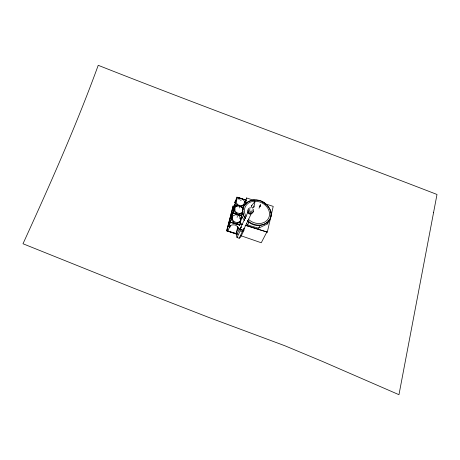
<?xml version="1.0" encoding="UTF-8"?>
<svg xmlns="http://www.w3.org/2000/svg" width="460" height="460" viewBox="0 0 460 460"><rect width="100%" height="100%" fill="white"/><g stroke="black" fill="none" stroke-linecap="round" stroke-linejoin="round"><path stroke-width="0.69" d="M254.869 201.681L251.459 205.838M230.195 225.555L229.891 227.136L228.505 226.699L229.448 224.066A4.939 0.38 -72.6 0 0 231.299 218.437A5.192 0.397 -72.7 0 0 231.253 217.085L230.69 218.264L231.662 218.483M253.92 206.931L254.961 201.733M246.468 223.324L247.63 224.986L258.503 228.206L267.553 223.87L267.829 222.554M267.553 223.87L269.008 220.892M270.808 212.221L270.71 211.652M227.47 229.914C226.28 230.374 228.465 231.248 227.901 230.086M233.237 206.459L233.266 206.753M238.734 206.166L240.747 206.758L243.576 205.424L244.639 201.641L242.73 198.921L239.39 197.938L236.555 199.255L235.486 203.044L237.389 205.769L237.803 204.844L235.894 202.112L236.555 199.255M240.275 221.329L240.936 218.396L239.01 215.625L235.623 214.636L232.748 215.999L231.662 219.84L233.588 222.623L236.986 223.617L239.855 222.237L240.275 221.329L237.4 222.709L236.986 223.617M243.576 205.424L243.834 204.28M239.855 222.237L240.936 218.396M244.53 220.553L241.437 216.119L243.093 208.892M241.437 216.119L243.098 211.68M244.772 204.367L246.376 203.406M245.134 225.25L267.317 232.122L273.217 206.379L265.006 203.791M231.662 219.84L232.748 215.999M239.338 214.504L239.752 213.589L242.61 212.232L242.184 213.152L239.338 214.504L235.957 213.515L234.042 210.761L235.123 206.942L237.975 205.603L241.339 206.597L243.259 209.334M234.042 210.761L235.123 206.942M246.042 200.083L236.854 197.162L245.985 200.209M236.848 234.307L226.682 230.776L236.112 233.467L238.429 227.556M241.874 216.614L239.712 225.233L240.73 222.381M244.766 205.074L246.525 197.972L254.052 200.341M241.603 218.902L242.127 216.821M245.26 204.309L246.307 200.14M236.112 233.467L237.849 226.584M230.471 222.306L239.758 225.13L230.356 222.324L232.76 213.066M237.504 206.206L234.876 205.12L232.909 212.825M226.774 230.569L233.197 205.815L226.682 230.776L237.912 234.266M230.69 218.264L231.616 215.694A5.25 0.397 -72.6 0 0 233.398 210.318A5.353 0.408 -72.6 0 0 233.312 209.133C232.024 209.938 233.916 211.094 233.082 210.007M232.766 210.231L233.657 207.799A5.25 0.397 -72.6 0 0 235.422 202.498A5.014 0.38 -72.6 0 0 235.29 201.48L234.732 202.636L236.969 197.231L232.76 213.101M235.486 203.044L235.894 202.112M236.722 206.298L234.767 205.683L235.002 205.074M228.505 226.699L230.529 222.186M240.735 200.744L241.109 199.922M227.993 230.489L229.442 227.269M235.957 213.515L236.371 212.595L234.456 209.84M239.568 207.931L239.947 207.092M233.588 222.623L233.996 221.714L232.07 218.925M240.747 206.758L241.166 205.833L243.995 204.499M237.078 217.321L237.486 216.413M244.22 202.567L244.639 201.641M243.547 206.919L244.829 204.119M241.057 227.585L239.51 228.856L236.377 235.531L237.021 237.521L239.2 238.24L240.735 236.969L243.915 230.31L243.478 228.976M240.649 227.648L248.181 211.623A1.84 1.524 25.3 0 0 249.027 213.825A1.84 1.524 25.3 0 0 251.413 213.388L243.788 229.373M237.021 237.521L240.16 230.857L239.51 228.856M239.2 238.24L242.368 231.587L243.915 230.31M247.63 224.986L248.946 222.243L247.94 220.806M259.003 208.219L259.86 206.454M258.503 228.206L260.113 225.36M266.84 232.024L261.251 242.771L240.913 235.715M229.73 226.625L228.896 226.584M231.156 217.775L231.432 218.494M232.156 214.262L231.391 214.136L231.926 213.653M234.123 206.666L233.358 206.54L233.887 206.063M234.025 206.879L233.519 206.977M233.364 206.304L233.898 206.333M268.623 221.3L268.95 221.139M235.296 202.089L235.106 202.584L235.589 202.843M232.881 212.779L241.517 215.458M253.667 200.054L254.305 200.06M238.723 199.151L240.074 198.95M229.741 221.611C228.539 221.651 230.086 223.088 230.155 221.973M236.371 212.595L239.752 213.589M233.996 221.714L237.4 222.709M237.803 204.844L241.166 205.833M248.946 222.243L249.239 222.329M259.469 225.36L259.871 225.48M262.349 202.463L264.649 203.153L265.707 204.637M232.898 210.065L234.088 210.433M232.858 213.078L242.035 215.953M242.811 224.474L240.091 223.629L242.42 224.405M245.536 225.325L267.317 232.122M241.419 207.431L243.38 208.046M240.16 230.857L242.368 231.587M234.767 205.683L234.87 205.373M247.756 221.162C259.653 232.892 280.433 218.736 266.771 204.953C257.117 193.344 234.312 203.883 245.237 218.454M242.719 213.348L243.662 214.699M239.694 217.793L239.976 218.764M246.525 197.972L246.652 198.749M237.906 229.626A6.072 3.272 14.3 0 0 235.152 225.009A5.169 2.783 14.2 0 0 229.891 227.136M243.995 228.275A1.903 1.593 25.3 0 1 242.886 230.126A1.903 1.593 25.3 0 1 240.557 229.034A1.903 1.593 25.3 0 1 241.264 226.993M243.932 229.011A1.794 1.501 25.3 0 1 241.264 229.689A1.794 1.501 25.3 0 1 241.241 227.119M246.175 216.551A12.972 10.695 25.9 0 1 255.743 201.221A12.972 10.695 25.9 0 1 268.853 217.609A12.972 10.695 25.9 0 1 248.216 219.104M245.398 218.253A14.599 12.04 25.9 0 1 254.483 199.985A14.599 12.04 25.9 0 1 270.503 217.793A14.599 12.04 25.9 0 1 247.474 220.558M253.098 211.462A2.789 2.3 25.3 0 1 249.843 213.498A2.789 2.3 25.3 0 1 247.98 209.858M252.672 208.708A2.794 2.306 25.3 0 1 252.356 212.428A2.794 2.306 25.3 0 1 248.291 210.651A2.794 2.306 25.3 0 1 250.717 207.857M252.114 210.053A1.351 1.11 25.3 0 1 251.482 211.335A1.351 1.11 25.3 0 1 249.837 210.812A1.351 1.11 25.3 0 1 249.901 209.346M253.736 206.04A1.357 1.115 25.3 0 1 253.351 207.581A1.357 1.115 25.3 0 1 251.528 207A1.357 1.115 25.3 0 1 251.913 205.459M235.02 209.743A3.789 3.134 24.3 0 1 235.083 208.742M260.032 206.005L260.44 205.183L259.877 206.672L260.458 204.677L260.032 206.005M433.584 212.462L398.964 394.691L322.448 361.433L284.728 345.702L208.995 317.515L133.854 288.265L23 243.754C49.789 185.023 76.118 125.994 98.227 65.308C210.628 109.716 324.283 150.874 437 194.465L433.584 212.462"/></g></svg>
